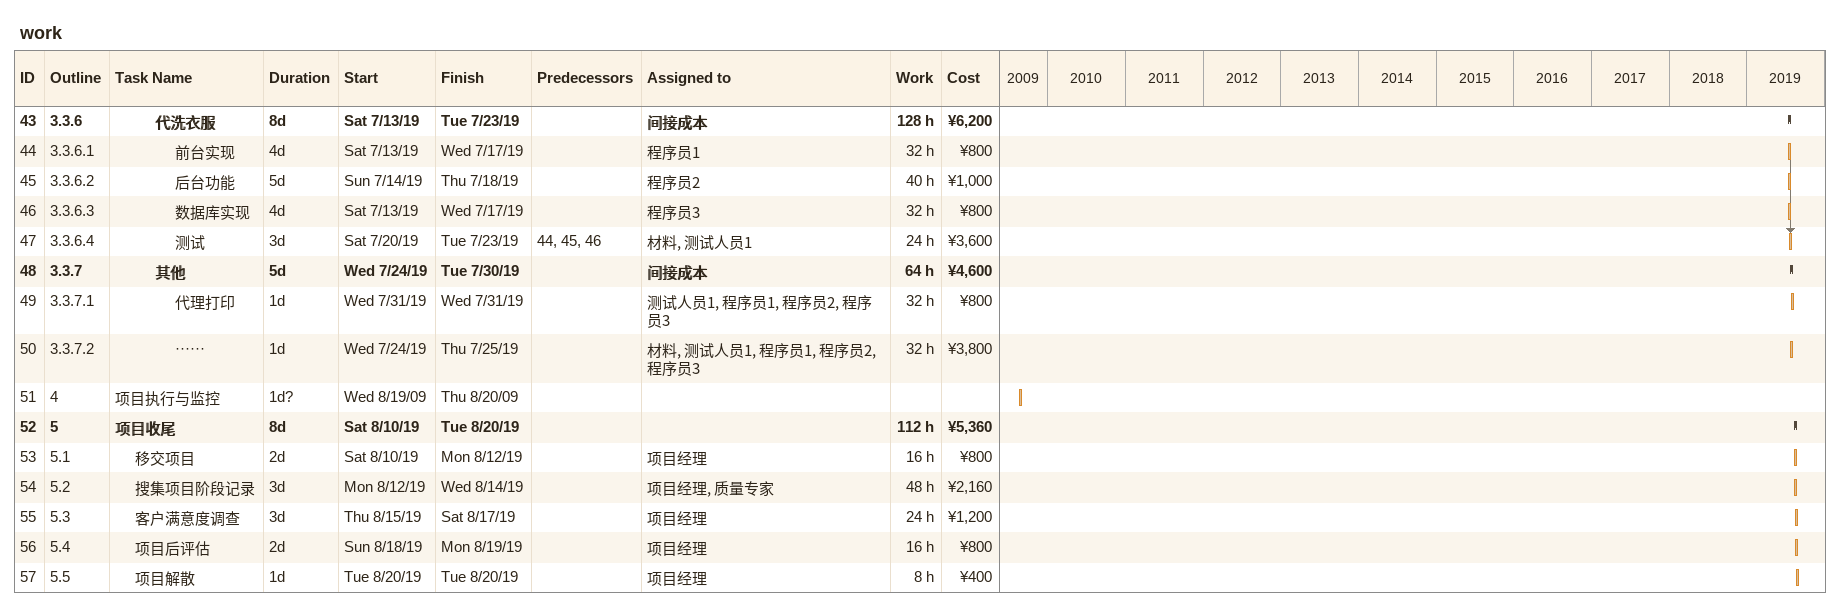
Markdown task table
work

| ID | WBS | Task | Duration | Start | Finish | Predecessors | Resources | Work (h) | Cost (¥) |
|---|---|---|---|---|---|---|---|---|---|
| 43 | 3.3.6 | **代洗衣服** | 8d | 2019-07-13 | 2019-07-23 |  | 间接成本 | 128 | 6200 |
| 44 | 3.3.6.1 | 前台实现 | 4d | 2019-07-13 | 2019-07-17 |  | 程序员1 | 32 | 800 |
| 45 | 3.3.6.2 | 后台功能 | 5d | 2019-07-14 | 2019-07-18 |  | 程序员2 | 40 | 1000 |
| 46 | 3.3.6.3 | 数据库实现 | 4d | 2019-07-13 | 2019-07-17 |  | 程序员3 | 32 | 800 |
| 47 | 3.3.6.4 | 测试 | 3d | 2019-07-20 | 2019-07-23 | 44, 45, 46 | 材料, 测试人员1 | 24 | 3600 |
| 48 | 3.3.7 | **其他** | 5d | 2019-07-24 | 2019-07-30 |  | 间接成本 | 64 | 4600 |
| 49 | 3.3.7.1 | 代理打印 | 1d | 2019-07-31 | 2019-07-31 |  | 测试人员1, 程序员1, 程序员2, 程序员3 | 32 | 800 |
| 50 | 3.3.7.2 | ······ | 1d | 2019-07-24 | 2019-07-25 |  | 材料, 测试人员1, 程序员1, 程序员2, 程序员3 | 32 | 3800 |
| 51 | 4 | 项目执行与监控 | 1d? | 2009-08-19 | 2009-08-20 |  |  |  |  |
| 52 | 5 | **项目收尾** | 8d | 2019-08-10 | 2019-08-20 |  |  | 112 | 5360 |
| 53 | 5.1 | 移交项目 | 2d | 2019-08-10 | 2019-08-12 |  | 项目经理 | 16 | 800 |
| 54 | 5.2 | 搜集项目阶段记录 | 3d | 2019-08-12 | 2019-08-14 |  | 项目经理, 质量专家 | 48 | 2160 |
| 55 | 5.3 | 客户满意度调查 | 3d | 2019-08-15 | 2019-08-17 |  | 项目经理 | 24 | 1200 |
| 56 | 5.4 | 项目后评估 | 2d | 2019-08-18 | 2019-08-19 |  | 项目经理 | 16 | 800 |
| 57 | 5.5 | 项目解散 | 1d | 2019-08-20 | 2019-08-20 |  | 项目经理 | 8 | 400 |
